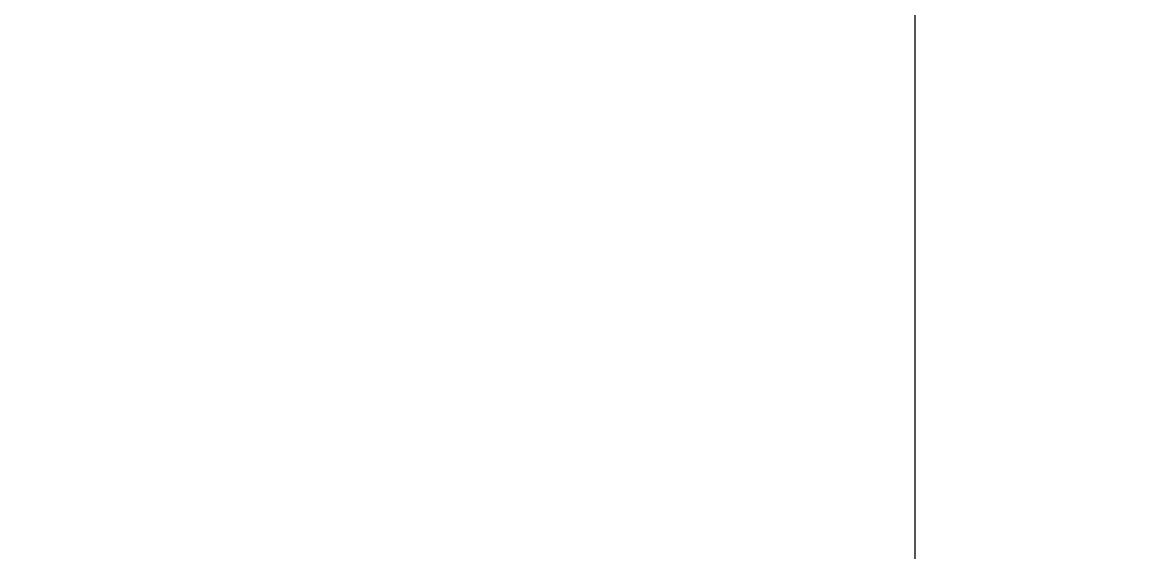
# Model space of a CAD drawing. Header units: millimetres. Extents: x -354900 to 8840672, y 0 to 292181.
# Drawn here: x -59849 to -59156, y 105388 to 105715 of the extents above; entities that cross this region are included whole.
import ezdxf
from ezdxf import colors
from ezdxf.entities.mleader import LeaderData, LeaderLine
from ezdxf.math import Vec2, Vec3

# ---------------------------------------------------------------- set-up
doc = ezdxf.new("R2010")
doc.units = ezdxf.units.MM
doc.header["$MEASUREMENT"] = 0
doc.linetypes.add('CENTER', pattern=[2, 1.25, -0.25, 0.25, -0.25])
doc.layers.get('0').update_dxf_attribs({"color": 250, "lineweight": 9})
doc.layers.add('АР_Оси', color=193, linetype='Continuous', lineweight=9)
doc.layers.add('АР_Отметки', color=250, linetype='Continuous', lineweight=15)
doc.styles.add('ISOCPEUR', font='isocpeur.ttf', dxfattribs={"width": 0.7})

# ---------------------------------------------------------------- blocks, each defined once
blk = doc.blocks.new('_DotSmall')
at = {"color": 0, "linetype": 'ByBlock', "const_width": 0.5}
blk.add_lwpolyline([(-0.0625, 0, 1), (0.0625, 0, 1)], format="xyb", close=True, dxfattribs=at)

msp = doc.modelspace()

# ---------------------------------------------------------------- linework, layer by layer
at = {"layer": 'АР_Оси', "linetype": 'CENTER', "ltscale": 1000}
msp.add_line((-59295.76, 134363.15), (-59295.76, 78630.8), dxfattribs=at)

# ---------------------------------------------------------------- leaders
at = {"layer": 'АР_Отметки'}
ml = msp.add_multileader_mtext('Standard', dxfattribs=at)
ml.set_content('+4,200', color=256, style='ISOCPEUR')
ml.set_leader_properties(color=256, linetype='Continuous', lineweight=-1)
ml.set_arrow_properties(name='DOTSMALL')
ml.build(insert=Vec2(0, 0))
ml.multileader.update_dxf_attribs({"has_text_frame": 1, "text_left_attachment_type": 4, "text_right_attachment_type": 4, "dogleg_length": 100, "arrow_head_size": 180})
ctx = ml.context
ctx.base_point, ctx.char_height, ctx.arrow_head_size, ctx.landing_gap_size, ctx.plane_origin = Vec3(-63316, 113979.63), 250, 180, 50, Vec3(-63397.39, 112712.07)
ctx.left_attachment, ctx.right_attachment = 4, 4
notes = []
notes.append((ctx, [(0, (0, 0, 0), (0, 0), (1, 0), 1, [])]))
ctx.mtext.insert, ctx.mtext.width, ctx.mtext.line_spacing_style, ctx.mtext.flow_direction = Vec3(-63266, 114312.96), 852.697, 2, 5
for ctx, leaders in notes:
    for number, flags, end, landing, length, lines in leaders:
        leader = LeaderData()
        leader.index, (leader.has_last_leader_line, leader.has_dogleg_vector, leader.attachment_direction) = number, flags
        leader.last_leader_point, leader.dogleg_vector, leader.dogleg_length = Vec3(end), Vec3(landing), length
        for number, points, colour, breaks in lines:
            line = LeaderLine()
            line.index, line.vertices, line.color, line.breaks = number, Vec3.list(points), colors.encode_raw_color(colour), breaks
            leader.lines.append(line)
        ctx.leaders.append(leader)

doc.saveas('drawing.dxf')
